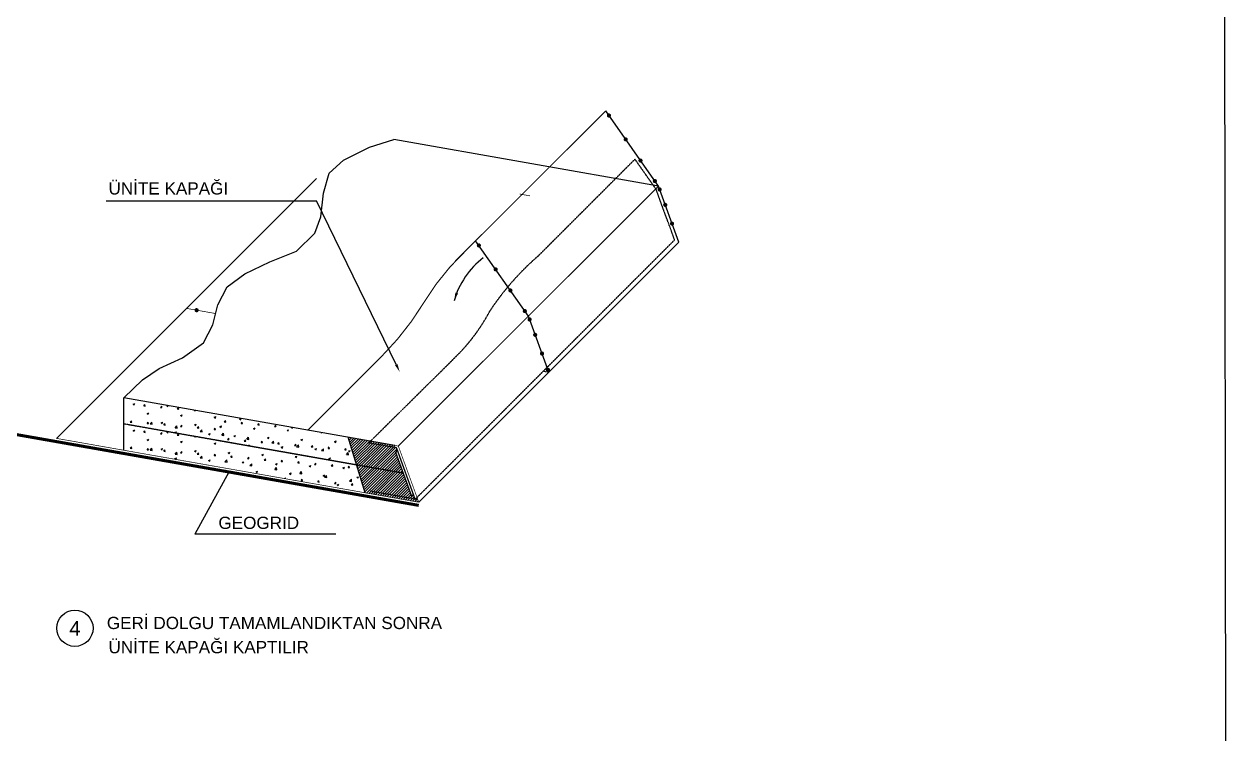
# Model space of a CAD drawing. Header units: millimetres. Extents: x -2888 to 18917, y -816 to 5133.
# Drawn here: x 17191 to 18917, y 373 to 1393 of the extents above; entities that cross this region are included whole.
import ezdxf
from ezdxf.enums import TextEntityAlignment as Align

# ---------------------------------------------------------------- set-up
doc = ezdxf.new("R2010")
doc.units = ezdxf.units.MM
doc.linetypes.add('DUZ', pattern=[0])
doc.linetypes.add('NASCOSTA', pattern=[0.375, 0.25, -0.125])
for name, color, linetype in [('CPD_antet2', 190, 'Continuous'), ('YAZI', 250, 'DUZ'), ('YAZI-35', 3, 'Continuous')]:
    doc.layers.add(name, color=color, linetype=linetype)
doc.layers.add('ENK_PLAN', color=7, linetype='Continuous', lineweight=0)
doc.styles.add('ARIAL', font='arial.ttf', dxfattribs={"width": 0.8})
doc.styles.get("Standard").update_dxf_attribs({"font": 'arial.ttf'})

msp = doc.modelspace()

# ---------------------------------------------------------------- hatches: boundary and pattern name
at = {"layer": 'YAZI'}
h = msp.add_hatch(dxfattribs=at)
h.set_pattern_fill('ANSI31', color=256, scale=21.946982)
h.set_pattern_definition([(45, (-18234712.204, -199735925.0021), (-1.939857510203, 1.939857510203), [])])
h.paths.add_polyline_path([(17733.1836, 752.8532), (17680.1933, 719.6405), (17757.2347, 706.056), (17754.7151, 712.9785), (17752.2612, 710.5247), (17749.8881, 717.0449), (17747.1965, 714.3533)])
h.paths.add_polyline_path([(17733.1836, 752.8532), (17724.2045, 777.5231), (17726.8961, 780.2147), (17725.873, 783.0258), (17722.6964, 787.5624), (17715.0313, 788.914), (17668.0778, 759.485), (17680.1933, 719.6405)])
h.paths.add_polyline_path([(17715.0313, 788.914), (17655.9623, 799.3295), (17668.0778, 759.485)])

# ---------------------------------------------------------------- linework, layer by layer
at = {"color": 3}
for p, q in [((18101.083, 1159.8245, -4082152320.988), (18025.4058, 1267.9027, -4082152320.988)), ((18130.4148, 1079.2361, -4082152320.988), (18101.083, 1159.8245, -4082152320.988)), ((17914.493, 973.2344, -4082152320.988), (17838.8158, 1081.3126, -4082152320.988)), ((17943.8247, 892.646, -4082152320.988), (17914.493, 973.2344, -4082152320.988))]:
    msp.add_line(p, q, dxfattribs=at)
for p, q in [((18101.083, 1159.8245, -4082152320.988), (17721.2703, 1226.7957, -4082152320.988)), ((17237.4962, 797.6999, -4082152320.988), (17610.6762, 1170.88, -4082152320.988)), ((17722.6964, 787.5624, -4082152320.988), (17333.9048, 856.1169, -4082152320.988)), ((17465.5195, 795.2014, -4082152320.988), (17341.9735, 816.9859, -4082152320.988)), ((17683.9171, 791.0495, -4082152320.988), (17687.8931, 793.6996, -4082152320.988)), ((17725.2069, 783.977, -4082152320.988), (17684.0825, 791.1597, -4082152320.988)), ((17724.2045, 777.5231, -4082152320.988), (17726.8961, 780.2147, -4082152320.988)), ((17724.2045, 777.5231, -4082152320.988), (17726.8961, 780.2147, -4082152320.988)), ((17747.1965, 714.3533, -4082152320.988), (17724.2045, 777.5231, -4082152320.988)), ((17725.873, 783.0258, -4082152320.988), (17725.2069, 783.977, -4082152320.988)), ((17752.2612, 710.5247, -4082152320.988), (17725.873, 783.0258, -4082152320.988)), ((17752.2612, 710.5247, -4082152320.988), (17687.2939, 721.9801, -4082152320.988)), ((17752.2612, 710.5247, -4082152320.988), (17687.2939, 721.9801, -4082152320.988)), ((17747.1965, 714.3533, -4082152320.988), (17749.8881, 717.0449, -4082152320.988)), ((17747.1965, 714.3533, -4082152320.988), (17749.8881, 717.0449, -4082152320.988)), ((17752.2612, 710.5247, -4082152320.988), (17754.7151, 712.9785, -4082152320.988)), ((17752.2612, 710.5247, -4082152320.988), (17754.7151, 712.9785, -4082152320.988))]:
    msp.add_line(p, q)
at = {"linetype": 'NASCOSTA'}
for p, q in [((17929.2735, 1060.2779, -4082152320.988), (18067.4893, 1198.4936, -4082152320.988)), ((18097.904, 1155.0568, -4082152320.988), (18067.4893, 1198.4936, -4082152320.988)), ((18124.2923, 1082.5557, -4082152320.988), (18097.904, 1155.0568, -4082152320.988)), ((17754.7151, 712.9785, -4082152320.988), (18124.2923, 1082.5557, -4082152320.988)), ((17943.8247, 892.646, -4082152320.988), (17935.7979, 894.0614, -4082152320.988)), ((17735.0693, 747.6726, -4082152320.988), (17333.9048, 818.4087, -4082152320.988)), ((17668.0778, 759.485, -4082152320.988), (17465.5195, 795.2014, -4082152320.988))]:
    msp.add_line(p, q, dxfattribs=at)
at = {"color": 1}
for p, q in [((17308.6768, 1138.7568, -4082152320.988), (17610.587, 1138.7568, -4082152320.988)), ((17724.775, 903.7694, -4082152320.988), (17610.587, 1138.7568, -4082152320.988)), ((17484.7133, 749.111, -4082152320.988), (17435.8874, 660.278, -4082152320.988)), ((17638.0325, 660.278, -4082152320.988), (17435.8874, 660.278, -4082152320.988))]:
    msp.add_line(p, q, dxfattribs=at)
at = {"color": 0}
for p, q in [((17347.3422, 846.9287, -4082152320.988), (17349.6887, 847.8295, -4082152320.988)), ((17347.3514, 846.9166, -4082152320.988), (17349.0184, 845.7922, -4082152320.988)), ((17349.0231, 845.793, -4082152320.988), (17349.7026, 847.8181, -4082152320.988)), ((17362.6783, 844.2682, -4082152320.988), (17364.2939, 846.1936, -4082152320.988)), ((17364.7203, 844.0682, -4082152320.988), (17364.3329, 846.1689, -4082152320.988)), ((17362.6812, 844.2636, -4082152320.988), (17364.6843, 844.0883, -4082152320.988)), ((17367.3461, 833.4359, -4082152320.988), (17369.6926, 834.3366, -4082152320.988)), ((17367.3553, 833.4239, -4082152320.988), (17369.0223, 832.2995, -4082152320.988)), ((17369.0269, 832.3002, -4082152320.988), (17369.7065, 834.3253, -4082152320.988)), ((17386.7156, 842.1652, -4082152320.988), (17388.3312, 844.0907, -4082152320.988)), ((17386.7185, 842.1606, -4082152320.988), (17388.7216, 841.9853, -4082152320.988)), ((17388.7575, 841.9651, -4082152320.988), (17388.37, 844.0658, -4082152320.988)), ((17395.5041, 844.2447, -4082152320.988), (17397.308, 844.9372, -4082152320.988)), ((17395.5132, 844.2327, -4082152320.988), (17397.1802, 843.1083, -4082152320.988)), ((17397.1849, 843.109, -4082152320.988), (17397.771, 844.8556, -4082152320.988)), ((17410.7528, 840.0623, -4082152320.988), (17412.3684, 841.9877, -4082152320.988)), ((17410.7557, 840.0576, -4082152320.988), (17412.7588, 839.8824, -4082152320.988)), ((17412.7947, 839.8619, -4082152320.988), (17412.4072, 841.9626, -4082152320.988)), ((17415.508, 830.7519, -4082152320.988), (17417.8545, 831.6527, -4082152320.988)), ((17415.5171, 830.7399, -4082152320.988), (17417.1841, 829.6155, -4082152320.988)), ((17417.1888, 829.6163, -4082152320.988), (17417.8683, 831.6414, -4082152320.988)), ((17434.7901, 837.9593, -4082152320.988), (17435.0597, 838.2806, -4082152320.988)), ((17434.7929, 837.9546, -4082152320.988), (17436.796, 837.7794, -4082152320.988)), ((17436.8319, 837.7588, -4082152320.988), (17436.792, 837.9751, -4082152320.988)), ((17463.6699, 828.0679, -4082152320.988), (17466.0164, 828.9687, -4082152320.988)), ((17465.3506, 826.9323, -4082152320.988), (17466.0301, 828.9575, -4082152320.988)), ((17343.291, 821.1634, -4082152320.988), (17344.9066, 823.0888, -4082152320.988)), ((17343.294, 821.1587, -4082152320.988), (17345.2971, 820.9835, -4082152320.988)), ((17345.3329, 820.9635, -4082152320.988), (17344.9454, 823.0642, -4082152320.988)), ((17367.3283, 819.0604, -4082152320.988), (17368.9439, 820.9858, -4082152320.988)), ((17367.3312, 819.0557, -4082152320.988), (17369.3343, 818.8805, -4082152320.988)), ((17369.3701, 818.8604, -4082152320.988), (17368.9826, 820.961, -4082152320.988)), ((17371.786, 818.472, -4082152320.988), (17374.3963, 821.1925, -4082152320.988)), ((17371.795, 818.4547, -4082152320.988), (17374.7755, 817.9924, -4082152320.988)), ((17374.7683, 817.9985, -4082152320.988), (17374.398, 821.1812, -4082152320.988)), ((17387.35, 819.9431, -4082152320.988), (17389.6965, 820.8438, -4082152320.988)), ((17387.3591, 819.9311, -4082152320.988), (17389.0261, 818.8067, -4082152320.988)), ((17389.0308, 818.8074, -4082152320.988), (17389.7103, 820.8326, -4082152320.988)), ((17391.3655, 816.9574, -4082152320.988), (17392.9811, 818.8828, -4082152320.988)), ((17391.3684, 816.9527, -4082152320.988), (17393.3715, 816.7775, -4082152320.988)), ((17393.4072, 816.7572, -4082152320.988), (17393.0197, 818.8579, -4082152320.988)), ((17407.552, 812.925, -4082152320.988), (17410.1622, 815.6454, -4082152320.988)), ((17407.5609, 812.9076, -4082152320.988), (17410.5414, 812.4454, -4082152320.988)), ((17410.5342, 812.4515, -4082152320.988), (17410.164, 815.6342, -4082152320.988)), ((17415.4028, 814.8544, -4082152320.988), (17417.0184, 816.7798, -4082152320.988)), ((17415.4056, 814.8498, -4082152320.988), (17417.4087, 814.6745, -4082152320.988)), ((17417.4444, 814.6541, -4082152320.988), (17417.0569, 816.7547, -4082152320.988)), ((17435.5119, 817.2591, -4082152320.988), (17437.8584, 818.1598, -4082152320.988)), ((17435.521, 817.2471, -4082152320.988), (17437.1879, 816.1227, -4082152320.988)), ((17437.1926, 816.1235, -4082152320.988), (17437.8721, 818.1486, -4082152320.988)), ((17439.4401, 812.7514, -4082152320.988), (17441.0557, 814.6768, -4082152320.988)), ((17439.4428, 812.7468, -4082152320.988), (17441.4459, 812.5715, -4082152320.988)), ((17441.4816, 812.5509, -4082152320.988), (17441.0941, 814.6516, -4082152320.988)), ((17463.4774, 810.6484, -4082152320.988), (17465.093, 812.5738, -4082152320.988)), ((17463.6789, 828.0559, -4082152320.988), (17465.3459, 826.9315, -4082152320.988)), ((17465.5187, 810.4478, -4082152320.988), (17465.1313, 812.5484, -4082152320.988)), ((17471.8239, 814.6614, -4082152320.988), (17474.1704, 815.5621, -4082152320.988)), ((17471.833, 814.6493, -4082152320.988), (17473.5, 813.5249, -4082152320.988)), ((17473.5047, 813.5257, -4082152320.988), (17474.1842, 815.5508, -4082152320.988)), ((17478.2147, 821.2529, -4082152320.988), (17479.8303, 823.1783, -4082152320.988)), ((17478.2174, 821.2483, -4082152320.988), (17480.2205, 821.073, -4082152320.988)), ((17480.2565, 821.0522, -4082152320.988), (17479.869, 823.1528, -4082152320.988)), ((17499.9819, 825.4702, -4082152320.988), (17502.3284, 826.3709, -4082152320.988)), ((17499.991, 825.4581, -4082152320.988), (17501.658, 824.3337, -4082152320.988)), ((17501.6627, 824.3345, -4082152320.988), (17502.3422, 826.3597, -4082152320.988)), ((17502.252, 819.15, -4082152320.988), (17503.8676, 821.0754, -4082152320.988)), ((17502.2546, 819.1453, -4082152320.988), (17504.2577, 818.97, -4082152320.988)), ((17504.2936, 818.949, -4082152320.988), (17503.9062, 821.0497, -4082152320.988)), ((17519.9858, 811.9774, -4082152320.988), (17522.3323, 812.8781, -4082152320.988)), ((17519.9949, 811.9654, -4082152320.988), (17521.6618, 810.841, -4082152320.988)), ((17521.6666, 810.8418, -4082152320.988), (17522.3461, 812.8669, -4082152320.988)), ((17526.2892, 817.047, -4082152320.988), (17527.9048, 818.9724, -4082152320.988)), ((17526.2918, 817.0423, -4082152320.988), (17528.2949, 816.8671, -4082152320.988)), ((17528.3308, 816.8459, -4082152320.988), (17527.9433, 818.9465, -4082152320.988)), ((17550.3265, 814.944, -4082152320.988), (17551.9421, 816.8694, -4082152320.988)), ((17550.329, 814.9393, -4082152320.988), (17552.3321, 814.7641, -4082152320.988)), ((17552.368, 814.7427, -4082152320.988), (17551.9805, 816.8434, -4082152320.988)), ((17574.3638, 812.841, -4082152320.988), (17575.0045, 813.6045, -4082152320.988)), ((17574.3662, 812.8363, -4082152320.988), (17576.3693, 812.6611, -4082152320.988)), ((17576.4052, 812.6396, -4082152320.988), (17576.2683, 813.3817, -4082152320.988)), ((17347.3422, 809.2205, -4082152320.988), (17349.6887, 810.1212, -4082152320.988)), ((17347.3514, 809.2084, -4082152320.988), (17349.0184, 808.084, -4082152320.988)), ((17349.0231, 808.0848, -4082152320.988), (17349.7026, 810.1099, -4082152320.988)), ((17362.6783, 806.56, -4082152320.988), (17364.2939, 808.4854, -4082152320.988)), ((17362.6812, 806.5554, -4082152320.988), (17364.6843, 806.3801, -4082152320.988)), ((17364.7203, 806.36, -4082152320.988), (17364.3329, 808.4607, -4082152320.988)), ((17367.3461, 795.7277, -4082152320.988), (17369.6926, 796.6284, -4082152320.988)), ((17367.3553, 795.7157, -4082152320.988), (17369.0223, 794.5913, -4082152320.988)), ((17369.0269, 794.592, -4082152320.988), (17369.7065, 796.6171, -4082152320.988)), ((17386.7156, 804.457, -4082152320.988), (17388.3312, 806.3824, -4082152320.988)), ((17386.7185, 804.4524, -4082152320.988), (17388.7216, 804.2771, -4082152320.988)), ((17388.7575, 804.2569, -4082152320.988), (17388.37, 806.3575, -4082152320.988)), ((17395.5041, 806.5365, -4082152320.988), (17397.308, 807.229, -4082152320.988)), ((17395.5132, 806.5245, -4082152320.988), (17397.1802, 805.4001, -4082152320.988)), ((17397.1849, 805.4008, -4082152320.988), (17397.771, 807.1473, -4082152320.988)), ((17407.3539, 806.4503, -4082152320.988), (17409.7004, 807.351, -4082152320.988)), ((17407.363, 806.4383, -4082152320.988), (17409.03, 805.3139, -4082152320.988)), ((17409.0346, 805.3147, -4082152320.988), (17409.7142, 807.3398, -4082152320.988)), ((17410.7528, 802.354, -4082152320.988), (17412.3684, 804.2794, -4082152320.988)), ((17410.7557, 802.3494, -4082152320.988), (17412.7588, 802.1741, -4082152320.988)), ((17412.7947, 802.1537, -4082152320.988), (17412.4072, 804.2544, -4082152320.988)), ((17434.7901, 800.2511, -4082152320.988), (17435.0597, 800.5723, -4082152320.988)), ((17434.7929, 800.2464, -4082152320.988), (17436.796, 800.0712, -4082152320.988)), ((17436.8319, 800.0506, -4082152320.988), (17436.792, 800.2669, -4082152320.988)), ((17443.3179, 807.378, -4082152320.988), (17445.9281, 810.0984, -4082152320.988)), ((17443.3268, 807.3605, -4082152320.988), (17446.3073, 806.8983, -4082152320.988)), ((17446.3001, 806.9045, -4082152320.988), (17445.9299, 810.0872, -4082152320.988)), ((17455.5158, 803.7663, -4082152320.988), (17457.8623, 804.667, -4082152320.988)), ((17455.5248, 803.7544, -4082152320.988), (17457.1918, 802.63, -4082152320.988)), ((17457.1965, 802.6307, -4082152320.988), (17457.876, 804.6559, -4082152320.988)), ((17463.48, 810.6438, -4082152320.988), (17465.4831, 810.4686, -4082152320.988)), ((17474.6408, 802.3149, -4082152320.988), (17477.251, 805.0354, -4082152320.988)), ((17474.6498, 802.2974, -4082152320.988), (17477.6303, 801.8351, -4082152320.988)), ((17477.623, 801.8414, -4082152320.988), (17477.2528, 805.0241, -4082152320.988)), ((17482.8647, 796.0451, -4082152320.988), (17484.4803, 797.9705, -4082152320.988)), ((17482.8673, 796.0404, -4082152320.988), (17484.8704, 795.8652, -4082152320.988)), ((17484.9062, 795.8443, -4082152320.988), (17484.5187, 797.9449, -4082152320.988)), ((17491.8279, 801.1686, -4082152320.988), (17494.1744, 802.0693, -4082152320.988)), ((17491.8369, 801.1565, -4082152320.988), (17493.5039, 800.0321, -4082152320.988)), ((17493.5086, 800.0329, -4082152320.988), (17494.1881, 802.0581, -4082152320.988)), ((17506.9019, 793.9421, -4082152320.988), (17508.5176, 795.8675, -4082152320.988)), ((17508.9434, 793.7411, -4082152320.988), (17508.5559, 795.8418, -4082152320.988)), ((17510.4067, 796.7679, -4082152320.988), (17513.0169, 799.4883, -4082152320.988)), ((17510.4157, 796.7503, -4082152320.988), (17513.3962, 796.288, -4082152320.988)), ((17513.389, 796.2944, -4082152320.988), (17513.0187, 799.477, -4082152320.988)), ((17539.9898, 798.4846, -4082152320.988), (17542.3363, 799.3853, -4082152320.988)), ((17539.9987, 798.4726, -4082152320.988), (17541.6657, 797.3482, -4082152320.988)), ((17541.6704, 797.349, -4082152320.988), (17542.3499, 799.3741, -4082152320.988)), ((17568.1478, 809.2934, -4082152320.988), (17570.4942, 810.1941, -4082152320.988)), ((17568.1567, 809.2814, -4082152320.988), (17569.8237, 808.157, -4082152320.988)), ((17569.8284, 808.1578, -4082152320.988), (17570.5079, 810.183, -4082152320.988)), ((17588.1517, 795.8006, -4082152320.988), (17590.4982, 796.7013, -4082152320.988)), ((17588.1606, 795.7886, -4082152320.988), (17589.8275, 794.6642, -4082152320.988)), ((17589.8322, 794.6651, -4082152320.988), (17590.5117, 796.6902, -4082152320.988)), ((17616.876, 806.2214, -4082152320.988), (17617.9855, 805.473, -4082152320.988)), ((17617.9902, 805.4739, -4082152320.988), (17618.1648, 805.9942, -4082152320.988)), ((17636.3136, 793.1166, -4082152320.988), (17638.6601, 794.0173, -4082152320.988)), ((17637.9941, 791.9811, -4082152320.988), (17638.6736, 794.0063, -4082152320.988)), ((17343.291, 783.4551, -4082152320.988), (17344.9066, 785.3805, -4082152320.988)), ((17343.294, 783.4505, -4082152320.988), (17345.2971, 783.2752, -4082152320.988)), ((17345.3329, 783.2553, -4082152320.988), (17344.9454, 785.3559, -4082152320.988)), ((17367.3283, 781.3522, -4082152320.988), (17368.9439, 783.2776, -4082152320.988)), ((17367.3312, 781.3475, -4082152320.988), (17369.3343, 781.1723, -4082152320.988)), ((17369.3701, 781.1521, -4082152320.988), (17368.9826, 783.2528, -4082152320.988)), ((17371.786, 780.7638, -4082152320.988), (17374.3963, 783.4842, -4082152320.988)), ((17371.795, 780.7465, -4082152320.988), (17374.7755, 780.2842, -4082152320.988)), ((17374.7683, 780.2903, -4082152320.988), (17374.398, 783.473, -4082152320.988)), ((17387.35, 782.2349, -4082152320.988), (17389.6965, 783.1356, -4082152320.988)), ((17387.3591, 782.2229, -4082152320.988), (17389.0261, 781.0985, -4082152320.988)), ((17389.0308, 781.0992, -4082152320.988), (17389.7103, 783.1244, -4082152320.988)), ((17391.3655, 779.2492, -4082152320.988), (17392.9811, 781.1746, -4082152320.988)), ((17391.3684, 779.2445, -4082152320.988), (17393.3715, 779.0693, -4082152320.988)), ((17393.4072, 779.049, -4082152320.988), (17393.0197, 781.1497, -4082152320.988)), ((17407.552, 775.2168, -4082152320.988), (17410.1622, 777.9372, -4082152320.988)), ((17410.5342, 774.7433, -4082152320.988), (17410.164, 777.926, -4082152320.988)), ((17415.4028, 777.1462, -4082152320.988), (17417.0184, 779.0716, -4082152320.988)), ((17415.4056, 777.1415, -4082152320.988), (17417.4087, 776.9663, -4082152320.988)), ((17415.508, 793.0437, -4082152320.988), (17417.8545, 793.9444, -4082152320.988)), ((17415.5171, 793.0317, -4082152320.988), (17417.1841, 791.9073, -4082152320.988)), ((17417.4444, 776.9458, -4082152320.988), (17417.0569, 779.0465, -4082152320.988)), ((17417.1888, 791.908, -4082152320.988), (17417.8683, 793.9332, -4082152320.988)), ((17435.5119, 779.5509, -4082152320.988), (17437.8584, 780.4516, -4082152320.988)), ((17435.521, 779.5389, -4082152320.988), (17437.1879, 778.4145, -4082152320.988)), ((17437.1926, 778.4153, -4082152320.988), (17437.8721, 780.4404, -4082152320.988)), ((17439.4401, 775.0432, -4082152320.988), (17441.0557, 776.9686, -4082152320.988)), ((17441.4816, 774.8427, -4082152320.988), (17441.0941, 776.9434, -4082152320.988)), ((17463.6699, 790.3597, -4082152320.988), (17466.0164, 791.2605, -4082152320.988)), ((17463.6789, 790.3477, -4082152320.988), (17465.3459, 789.2233, -4082152320.988)), ((17465.3506, 789.2241, -4082152320.988), (17466.0301, 791.2492, -4082152320.988)), ((17483.6738, 776.8669, -4082152320.988), (17486.0203, 777.7676, -4082152320.988)), ((17483.6828, 776.855, -4082152320.988), (17485.3498, 775.7306, -4082152320.988)), ((17485.3544, 775.7313, -4082152320.988), (17486.034, 777.7565, -4082152320.988)), ((17506.9045, 793.9375, -4082152320.988), (17508.9076, 793.7622, -4082152320.988)), ((17511.8318, 787.6757, -4082152320.988), (17514.1783, 788.5765, -4082152320.988)), ((17511.8408, 787.6638, -4082152320.988), (17513.1054, 786.8108, -4082152320.988)), ((17513.1054, 786.8108, -4082152320.988), (17513.5077, 786.5394, -4082152320.988)), ((17513.5124, 786.5402, -4082152320.988), (17513.5754, 786.7279, -4082152320.988)), ((17513.5754, 786.7279, -4082152320.988), (17514.1919, 788.5653, -4082152320.988)), ((17530.9392, 791.8391, -4082152320.988), (17532.5548, 793.7645, -4082152320.988)), ((17530.9417, 791.8345, -4082152320.988), (17532.9448, 791.6592, -4082152320.988)), ((17532.9805, 791.638, -4082152320.988), (17532.5931, 793.7387, -4082152320.988)), ((17546.1726, 791.2209, -4082152320.988), (17548.7829, 793.9413, -4082152320.988)), ((17546.1816, 791.2032, -4082152320.988), (17549.1621, 790.7409, -4082152320.988)), ((17549.1549, 790.7474, -4082152320.988), (17548.7846, 793.93, -4082152320.988)), ((17554.9765, 789.7361, -4082152320.988), (17556.5921, 791.6615, -4082152320.988)), ((17554.9789, 789.7315, -4082152320.988), (17556.982, 789.5562, -4082152320.988)), ((17557.0177, 789.5349, -4082152320.988), (17556.6302, 791.6355, -4082152320.988)), ((17559.9937, 784.9917, -4082152320.988), (17562.3402, 785.8925, -4082152320.988)), ((17560.0026, 784.9798, -4082152320.988), (17561.6696, 783.8554, -4082152320.988)), ((17561.6743, 783.8562, -4082152320.988), (17562.3538, 785.8814, -4082152320.988)), ((17579.0138, 787.6331, -4082152320.988), (17580.6294, 789.5585, -4082152320.988)), ((17579.0161, 787.6285, -4082152320.988), (17581.0192, 787.4533, -4082152320.988)), ((17581.0549, 787.4317, -4082152320.988), (17580.6674, 789.5324, -4082152320.988)), ((17581.9385, 785.6739, -4082152320.988), (17584.5488, 788.3943, -4082152320.988)), ((17581.9475, 785.6561, -4082152320.988), (17584.928, 785.1938, -4082152320.988)), ((17584.9208, 785.2003, -4082152320.988), (17584.5506, 788.383, -4082152320.988)), ((17603.0511, 785.5301, -4082152320.988), (17604.6667, 787.4555, -4082152320.988)), ((17603.0533, 785.5255, -4082152320.988), (17605.0564, 785.3503, -4082152320.988)), ((17605.092, 785.3286, -4082152320.988), (17604.7046, 787.4292, -4082152320.988)), ((17608.1556, 782.3078, -4082152320.988), (17610.5021, 783.2085, -4082152320.988)), ((17608.1644, 782.2958, -4082152320.988), (17609.8314, 781.1714, -4082152320.988)), ((17609.8361, 781.1723, -4082152320.988), (17610.5156, 783.1974, -4082152320.988)), ((17617.7045, 780.1268, -4082152320.988), (17620.3147, 782.8473, -4082152320.988)), ((17617.7135, 780.109, -4082152320.988), (17620.694, 779.6468, -4082152320.988)), ((17620.6867, 779.6533, -4082152320.988), (17620.3165, 782.836, -4082152320.988)), ((17627.0883, 783.4271, -4082152320.988), (17628.7039, 785.3526, -4082152320.988)), ((17627.0905, 783.4225, -4082152320.988), (17629.0936, 783.2473, -4082152320.988)), ((17629.1292, 783.2254, -4082152320.988), (17628.7417, 785.3261, -4082152320.988)), ((17636.3224, 793.1047, -4082152320.988), (17637.9894, 791.9803, -4082152320.988)), ((17651.1256, 781.3242, -4082152320.988), (17652.7412, 783.2496, -4082152320.988)), ((17651.1277, 781.3196, -4082152320.988), (17653.1308, 781.1443, -4082152320.988)), ((17653.1664, 781.1223, -4082152320.988), (17652.7789, 783.2229, -4082152320.988)), ((17653.4704, 774.5798, -4082152320.988), (17656.0806, 777.3002, -4082152320.988)), ((17656.4527, 774.1063, -4082152320.988), (17656.0824, 777.289, -4082152320.988)), ((17656.3175, 779.6238, -4082152320.988), (17658.664, 780.5245, -4082152320.988)), ((17656.3263, 779.6119, -4082152320.988), (17657.9932, 778.4875, -4082152320.988)), ((17657.9979, 778.4884, -4082152320.988), (17658.6774, 780.5135, -4082152320.988)), ((17407.3539, 768.7421, -4082152320.988), (17409.7004, 769.6428, -4082152320.988)), ((17407.363, 768.7301, -4082152320.988), (17409.03, 767.6057, -4082152320.988)), ((17407.5609, 775.1994, -4082152320.988), (17410.5414, 774.7371, -4082152320.988)), ((17409.0346, 767.6065, -4082152320.988), (17409.7142, 769.6316, -4082152320.988)), ((17439.4428, 775.0386, -4082152320.988), (17441.4459, 774.8633, -4082152320.988)), ((17443.3179, 769.6698, -4082152320.988), (17445.9281, 772.3902, -4082152320.988)), ((17443.3268, 769.6523, -4082152320.988), (17446.3073, 769.1901, -4082152320.988)), ((17446.3001, 769.1963, -4082152320.988), (17445.9299, 772.379, -4082152320.988)), ((17455.5158, 766.0581, -4082152320.988), (17457.8623, 766.9588, -4082152320.988)), ((17455.5248, 766.0461, -4082152320.988), (17457.1918, 764.9217, -4082152320.988)), ((17457.1965, 764.9225, -4082152320.988), (17457.876, 766.9477, -4082152320.988)), ((17463.4774, 772.9402, -4082152320.988), (17465.093, 774.8656, -4082152320.988)), ((17463.48, 772.9356, -4082152320.988), (17465.4831, 772.7603, -4082152320.988)), ((17465.5187, 772.7396, -4082152320.988), (17465.1313, 774.8402, -4082152320.988)), ((17479.0838, 764.1227, -4082152320.988), (17481.6941, 766.8432, -4082152320.988)), ((17479.0927, 764.1052, -4082152320.988), (17482.0732, 763.643, -4082152320.988)), ((17482.0661, 763.6493, -4082152320.988), (17481.6958, 766.8319, -4082152320.988)), ((17487.5147, 770.8372, -4082152320.988), (17489.1303, 772.7626, -4082152320.988)), ((17487.5172, 770.8326, -4082152320.988), (17489.5203, 770.6574, -4082152320.988)), ((17489.5559, 770.6364, -4082152320.988), (17489.1684, 772.7371, -4082152320.988)), ((17503.6778, 763.3741, -4082152320.988), (17506.0242, 764.2748, -4082152320.988)), ((17503.6867, 763.3622, -4082152320.988), (17505.3536, 762.2378, -4082152320.988)), ((17505.3583, 762.2386, -4082152320.988), (17506.0378, 764.2637, -4082152320.988)), ((17511.5519, 768.7342, -4082152320.988), (17513.1675, 770.6596, -4082152320.988)), ((17511.5544, 768.7296, -4082152320.988), (17513.5575, 768.5544, -4082152320.988)), ((17513.5931, 768.5333, -4082152320.988), (17513.2056, 770.6339, -4082152320.988)), ((17514.8497, 758.5757, -4082152320.988), (17517.46, 761.2961, -4082152320.988)), ((17517.832, 758.1023, -4082152320.988), (17517.4617, 761.2849, -4082152320.988)), ((17531.8357, 774.1829, -4082152320.988), (17534.1822, 775.0837, -4082152320.988)), ((17531.8446, 774.171, -4082152320.988), (17533.5116, 773.0466, -4082152320.988)), ((17533.5163, 773.0474, -4082152320.988), (17534.1958, 775.0725, -4082152320.988)), ((17535.5892, 766.6312, -4082152320.988), (17537.2048, 768.5566, -4082152320.988)), ((17535.5916, 766.6266, -4082152320.988), (17537.5947, 766.4514, -4082152320.988)), ((17537.6302, 766.4301, -4082152320.988), (17537.2428, 768.5308, -4082152320.988)), ((17551.8397, 760.6901, -4082152320.988), (17554.1862, 761.5908, -4082152320.988)), ((17551.8485, 760.6782, -4082152320.988), (17553.5155, 759.5538, -4082152320.988)), ((17553.5201, 759.5546, -4082152320.988), (17554.1996, 761.5798, -4082152320.988)), ((17559.6265, 764.5282, -4082152320.988), (17561.2421, 766.4537, -4082152320.988)), ((17559.6288, 764.5237, -4082152320.988), (17561.6319, 764.3484, -4082152320.988)), ((17561.6674, 764.327, -4082152320.988), (17561.2799, 766.4276, -4082152320.988)), ((17579.9976, 771.4989, -4082152320.988), (17582.3441, 772.3997, -4082152320.988)), ((17580.0065, 771.487, -4082152320.988), (17581.6734, 770.3626, -4082152320.988)), ((17581.6781, 770.3635, -4082152320.988), (17582.3576, 772.3886, -4082152320.988)), ((17583.6638, 762.4253, -4082152320.988), (17585.2794, 764.3507, -4082152320.988)), ((17583.666, 762.4207, -4082152320.988), (17585.6691, 762.2454, -4082152320.988)), ((17585.7046, 762.2238, -4082152320.988), (17585.3171, 764.3245, -4082152320.988)), ((17607.701, 760.3223, -4082152320.988), (17609.3167, 762.2477, -4082152320.988)), ((17607.7032, 760.3177, -4082152320.988), (17609.7063, 760.1424, -4082152320.988)), ((17609.7417, 760.1207, -4082152320.988), (17609.3543, 762.2213, -4082152320.988)), ((17628.1595, 768.8149, -4082152320.988), (17630.506, 769.7157, -4082152320.988)), ((17628.1683, 768.8031, -4082152320.988), (17629.8353, 767.6787, -4082152320.988)), ((17629.8399, 767.6795, -4082152320.988), (17630.5194, 769.7047, -4082152320.988)), ((17631.7383, 758.2193, -4082152320.988), (17633.3539, 760.1447, -4082152320.988)), ((17633.7789, 758.0175, -4082152320.988), (17633.3914, 760.1182, -4082152320.988)), ((17653.4794, 774.5619, -4082152320.988), (17656.4599, 774.0997, -4082152320.988)), ((17514.8587, 758.5581, -4082152320.988), (17517.8392, 758.0959, -4082152320.988)), ((17523.6817, 749.8813, -4082152320.988), (17526.0282, 750.782, -4082152320.988)), ((17523.6905, 749.8694, -4082152320.988), (17525.3575, 748.745, -4082152320.988)), ((17525.3622, 748.7458, -4082152320.988), (17526.0417, 750.771, -4082152320.988)), ((17550.6157, 753.0287, -4082152320.988), (17553.2259, 755.7491, -4082152320.988)), ((17550.6246, 753.0111, -4082152320.988), (17553.6051, 752.5488, -4082152320.988)), ((17553.5979, 752.5552, -4082152320.988), (17553.2277, 755.7379, -4082152320.988)), ((17571.8436, 747.1973, -4082152320.988), (17574.1901, 748.098, -4082152320.988)), ((17571.8523, 747.1854, -4082152320.988), (17573.5193, 746.061, -4082152320.988)), ((17573.524, 746.0619, -4082152320.988), (17574.2035, 748.087, -4082152320.988)), ((17586.3816, 747.4816, -4082152320.988), (17588.9918, 750.2021, -4082152320.988)), ((17586.3905, 747.464, -4082152320.988), (17589.371, 747.0017, -4082152320.988)), ((17589.3638, 747.0082, -4082152320.988), (17588.9936, 750.1909, -4082152320.988)), ((17600.0016, 758.0061, -4082152320.988), (17602.3481, 758.9068, -4082152320.988)), ((17600.0103, 757.9943, -4082152320.988), (17601.6773, 756.8699, -4082152320.988)), ((17601.682, 756.8707, -4082152320.988), (17602.3615, 758.8958, -4082152320.988)), ((17620.0055, 744.5133, -4082152320.988), (17622.352, 745.414, -4082152320.988)), ((17620.0142, 744.5015, -4082152320.988), (17621.6812, 743.3771, -4082152320.988)), ((17621.6858, 743.3779, -4082152320.988), (17622.3653, 745.4031, -4082152320.988)), ((17622.1475, 741.9346, -4082152320.988), (17624.7577, 744.6551, -4082152320.988)), ((17625.1298, 741.4612, -4082152320.988), (17624.7595, 744.6439, -4082152320.988)), ((17631.7404, 758.2147, -4082152320.988), (17633.7435, 758.0395, -4082152320.988)), ((17648.1635, 755.3221, -4082152320.988), (17650.51, 756.2229, -4082152320.988)), ((17648.1721, 755.3103, -4082152320.988), (17649.8391, 754.1859, -4082152320.988)), ((17649.8438, 754.1868, -4082152320.988), (17650.5233, 756.2119, -4082152320.988)), ((17655.7756, 756.1163, -4082152320.988), (17657.3912, 758.0417, -4082152320.988)), ((17655.7776, 756.1117, -4082152320.988), (17657.7807, 755.9365, -4082152320.988)), ((17657.8161, 755.9144, -4082152320.988), (17657.4286, 758.015, -4082152320.988)), ((17668.1674, 741.8293, -4082152320.988), (17670.5139, 742.73, -4082152320.988)), ((17669.8476, 740.694, -4082152320.988), (17670.5271, 742.7191, -4082152320.988)), ((17564.8315, 739.9818, -4082152320.988), (17565.8921, 741.2458, -4082152320.988)), ((17566.2026, 739.7401, -4082152320.988), (17565.9296, 741.2197, -4082152320.988)), ((17588.3138, 737.2174, -4082152320.988), (17589.9294, 739.1428, -4082152320.988)), ((17588.3159, 737.2128, -4082152320.988), (17590.319, 737.0376, -4082152320.988)), ((17590.3543, 737.0159, -4082152320.988), (17589.9668, 739.1166, -4082152320.988)), ((17612.351, 735.1144, -4082152320.988), (17613.9666, 737.0398, -4082152320.988)), ((17612.3531, 735.1098, -4082152320.988), (17614.3562, 734.9346, -4082152320.988)), ((17614.3915, 734.9128, -4082152320.988), (17614.004, 737.0134, -4082152320.988)), ((17622.1564, 741.9169, -4082152320.988), (17625.1369, 741.4546, -4082152320.988)), ((17636.3883, 733.0114, -4082152320.988), (17638.0039, 734.9368, -4082152320.988)), ((17636.3903, 733.0069, -4082152320.988), (17638.3934, 732.8316, -4082152320.988)), ((17638.4286, 732.8096, -4082152320.988), (17638.0411, 734.9103, -4082152320.988)), ((17640.0094, 731.0205, -4082152320.988), (17642.3559, 731.9212, -4082152320.988)), ((17640.018, 731.0087, -4082152320.988), (17641.685, 729.8843, -4082152320.988)), ((17641.6897, 729.8852, -4082152320.988), (17642.3692, 731.9103, -4082152320.988)), ((17657.9134, 736.3876, -4082152320.988), (17660.5237, 739.108, -4082152320.988)), ((17657.9224, 736.3698, -4082152320.988), (17660.9029, 735.9075, -4082152320.988)), ((17660.4256, 730.9084, -4082152320.988), (17662.0412, 732.8338, -4082152320.988)), ((17660.4275, 730.9039, -4082152320.988), (17662.4306, 730.7286, -4082152320.988)), ((17660.8957, 735.9142, -4082152320.988), (17660.5254, 739.0969, -4082152320.988)), ((17662.4658, 730.7065, -4082152320.988), (17662.0783, 732.8072, -4082152320.988)), ((17668.176, 741.8175, -4082152320.988), (17669.843, 740.6931, -4082152320.988))]:
    msp.add_line(p, q, dxfattribs=at)
at = {"color": 2, "const_width": 1.6492, "elevation": -4082152320.988}
for points in [[(17809.7003, 1052.1971), (18025.4058, 1267.9027)], [(17727.9029, 786.6444), (18101.083, 1159.8245)], [(17757.2347, 706.056), (18130.4148, 1079.2361)], [(17597.9685, 809.5565), (17704.6024, 916.1905)]]:
    msp.add_lwpolyline(points, dxfattribs=at)
at = {"color": 3, "const_width": 0.9895, "elevation": -4082152320.988}
for points in [[(18101.083, 1159.8245), (18025.4058, 1267.9027)], [(18130.4148, 1079.2361), (18101.083, 1159.8245)], [(17916.9007, 1145.8714), (17901.9527, 1148.5071)], [(17914.493, 973.2344), (17838.8158, 1081.3126)], [(17465.9616, 976.9062), (17424.0862, 984.2899)], [(17943.8247, 892.646), (17914.493, 973.2344)], [(17757.2347, 706.056), (17237.4962, 797.6999)], [(17727.9029, 786.6444), (17597.9685, 809.5565)], [(17757.2347, 706.056), (17727.9029, 786.6444)]]:
    msp.add_lwpolyline(points, dxfattribs=at)
at = {"const_width": 2.9686, "elevation": -4082152320.988, "flags": 128}
for points in [[(18028.5764, 1261.2548, 1), (18031.5451, 1261.2548, 1)], [(18052.6346, 1226.8961, 1), (18055.6032, 1226.8961, 1)], [(18073.8646, 1196.5765, 1), (18076.8333, 1196.5765, 1)], [(18094.5178, 1167.0808, 1), (18097.4864, 1167.0808, 1)], [(18101.3376, 1155.0468, 1), (18104.3062, 1155.0468, 1)], [(18109.3759, 1132.9617, 1), (18112.3446, 1132.9617, 1)], [(18119.1532, 1106.0989, 1), (18122.1218, 1106.0989, 1)], [(17841.9864, 1074.6647, 1), (17844.955, 1074.6647, 1)], [(17866.0446, 1040.3061, 1), (17869.0132, 1040.3061, 1)], [(17887.2746, 1009.9865, 1), (17890.2432, 1009.9865, 1)], [(17436.9438, 981.7611, 1), (17439.9124, 981.7611, 1)], [(17907.9277, 980.4908, 1), (17910.8963, 980.4908, 1)], [(17914.7476, 968.4568, 1), (17917.7162, 968.4568, 1)], [(17922.7859, 946.3716, 1), (17925.7545, 946.3716, 1)], [(17932.5632, 919.5088, 1), (17935.5318, 919.5088, 1)], [(17941.0129, 896.2933, 1), (17943.9816, 896.2933, 1)]]:
    msp.add_lwpolyline(points, format="xyb", close=True, dxfattribs=at)
at = {"elevation": -4082152320.988, "flags": 128}
msp.add_lwpolyline([(17333.9048, 780.7005), (17333.9048, 856.1169), (17360.7626, 882.0054), (17384.9346, 898.1166), (17418.0593, 913.3328), (17448.4982, 934.8145), (17461.9271, 960.7715), (17469.0892, 989.4138), (17482.5181, 1015.3708), (17507.5854, 1034.1673), (17543.3958, 1051.1736), (17581.8921, 1066.3898), (17607.8546, 1092.3468), (17616.8072, 1115.6186), (17620.3883, 1149.6313), (17628.4456, 1178.2735), (17649.0366, 1197.07), (17686.6376, 1215.8664), (17721.2703, 1226.7957)], dxfattribs=at)
at = {"color": 2, "const_width": 1.6492, "elevation": -4082152320.988, "flags": 128}
msp.add_lwpolyline([(17645.6339, 857.2219), (17704.6024, 916.1905, 0.06068722), (17764.5719, 992.7982, -0.067947063), (17824.0134, 1066.5102), (17838.8158, 1081.3126)], format="xyb", dxfattribs=at)
at = {"linetype": 'NASCOSTA', "elevation": -4082152320.988, "flags": 128}
msp.add_lwpolyline([(17791.409, 896.085), (17811.4935, 916.1652, 0.075076483), (17859.0888, 980.1259, -0.068593587), (17929.2735, 1060.2779)], format="xyb", dxfattribs=at)
at = {"linetype": 'NASCOSTA', "elevation": -4082152320.988}
msp.add_lwpolyline([(17687.8931, 793.6996), (17791.409, 896.085)], dxfattribs=at)
at = {"color": 1}
msp.add_circle((17263.8023, 525.1593, -4082152320.988), 26.0898, dxfattribs=at)
msp.add_arc((17920.7866, 963.8398, -4082152320.988), 117.1228, 127.3096973, 164.5618567, dxfattribs=at)
for points in [[(17813.5327, 1005.6514, -913125835.9103), (17809.7789, 1006.9068, -913125835.9103), (17807.8897, 995.0176, -913125835.9103)], [(17726.5549, 904.6346, -913125835.9103), (17722.995, 902.9042, -913125835.9103), (17729.9663, 893.0898, -913125835.9103)]]:
    msp.add_solid(points, dxfattribs=at)
at = {"layer": 'CPD_antet2', "ltscale": 0.1}
msp.add_lwpolyline([(2463.5611, -812.5803), (18916.8534, -816.106), (18908.9418, 5132.632), (2463.5611, 5107.77)], close=True, dxfattribs=at)
at = {"layer": 'YAZI', "color": 1}
msp.add_line((17680.1933, 719.6405, -4082152320.988), (17655.9623, 799.3295, -4082152320.988), dxfattribs=at)
at = {"layer": 'YAZI-35', "const_width": 4.3894, "elevation": -4082152320.988}
msp.add_lwpolyline([(17757.2347, 701.5317), (17098.7341, 817.4696)], dxfattribs=at)

# ---------------------------------------------------------------- texts
at = {"color": 0}
msp.add_text('4', height=20.8847, dxfattribs=at).set_placement((17263.9459, 525.1593, -4082152320.988), align=Align.MIDDLE)
at = {"layer": 'ENK_PLAN', "color": 7, "style": 'ARIAL'}
for s, height, p in [('ÜNİTE KAPAĞI', 17.557586, (17311.9927, 1147.82, -913125835.9103)), ('GEOGRID  ', 17.55759, (17469.7065, 667.7128, -913125835.9103)), ('GERİ DOLGU TAMAMLANDIKTAN SONRA', 17.557586, (17309.6366, 523.9705, -913125835.9103)), ('ÜNİTE KAPAĞI KAPTILIR', 17.557586, (17311.9927, 489.2204, -913125835.9103))]:
    msp.add_text(s, height=height, dxfattribs=at).set_placement(p)

doc.saveas('drawing.dxf')
